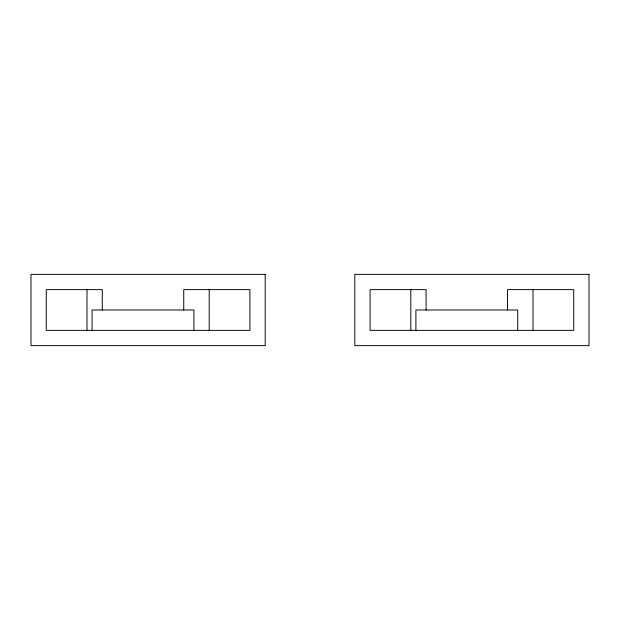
<?xml version="1.0" encoding="UTF-8"?>
<svg xmlns="http://www.w3.org/2000/svg" width="620" height="620" viewBox="0 0 620 620"><rect width="100%" height="100%" fill="white"/><g stroke="black" fill="none" stroke-linecap="round" stroke-linejoin="round"><path stroke-width="0.93" d="M532.999 289.633L532.999 330.367M517.723 330.367L517.723 310L415.904 310L415.904 330.367M507.54 310L507.54 289.633L573.725 289.633L573.725 330.367L370.078 330.367L370.078 289.633L426.079 289.633L426.079 310M410.812 289.633L410.812 330.367M209.188 289.633L209.188 330.367M193.921 330.367L193.921 310L92.093 310L92.093 330.367M183.737 310L183.737 289.633L249.922 289.633L249.922 330.367L46.275 330.367L46.275 289.633L102.277 289.633L102.277 310M87.002 289.633L87.002 330.367M265.197 274.365L31 274.365L31 345.635L265.197 345.635L265.197 274.365M589 274.365L354.803 274.365L354.803 345.635L589 345.635L589 274.365"/></g></svg>
